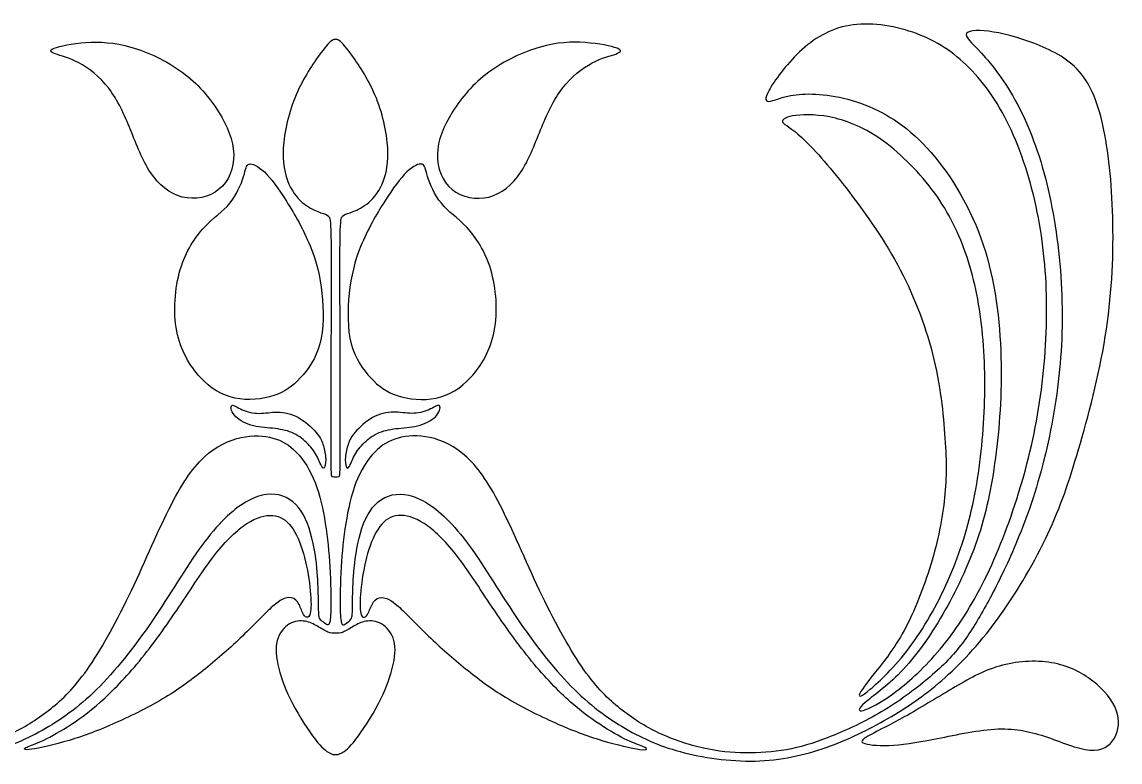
# Model space of a CAD drawing. Header units: millimetres. Extents: x -100 to 100, y -108 to 99.
# Drawn here: x -32.06 to 3.52, y 3.04 to 27 of the extents above; entities that cross this region are included whole.
import ezdxf

# ---------------------------------------------------------------- set-up
doc = ezdxf.new("R2010")
doc.units = ezdxf.units.MM
doc.header["$MEASUREMENT"] = 0

msp = doc.modelspace()

# ---------------------------------------------------------------- linework, layer by layer
at = {"color": 5, "linetype": 'ByBlock', "lineweight": -2}
for points, knots in [([(-43.718, 9.603), (-44.006, 10.241), (-44.325, 11.019), (-44.603, 11.935), (-44.88, 12.852), (-45.117, 13.906), (-45.263, 14.958), (-45.41, 16.01), (-45.466, 17.059), (-45.427, 18.148), (-45.388, 19.237), (-45.252, 20.366), (-45.029, 21.385), (-44.806, 22.404), (-44.495, 23.314), (-44.123, 24.07), (-43.752, 24.827), (-43.318, 25.43), (-42.96, 25.842), (-42.601, 26.253), (-42.317, 26.471), (-42.328, 26.596), (-42.339, 26.721), (-42.645, 26.751), (-43.058, 26.699), (-43.472, 26.646), (-43.992, 26.511), (-44.523, 26.31), (-45.055, 26.108), (-45.597, 25.842), (-45.989, 25.4), (-46.38, 24.958), (-46.621, 24.342), (-46.791, 23.504), (-46.962, 22.666), (-47.063, 21.608), (-47.082, 20.464), (-47.102, 19.321), (-47.041, 18.091), (-46.835, 16.817), (-46.63, 15.542), (-46.28, 14.221), (-45.969, 13.162), (-45.659, 12.104), (-45.388, 11.308), (-44.975, 10.429), (-44.561, 9.55), (-44.006, 8.587), (-43.424, 7.776), (-42.843, 6.965), (-42.235, 6.304), (-41.653, 5.781), (-41.071, 5.259), (-40.516, 4.874), (-39.908, 4.515), (-39.3, 4.157), (-38.639, 3.824), (-37.931, 3.564), (-37.222, 3.304), (-36.466, 3.115), (-35.646, 3.078), (-34.826, 3.041), (-33.942, 3.155), (-33.205, 3.341), (-32.468, 3.526), (-31.878, 3.785), (-31.292, 4.126), (-30.706, 4.467), (-30.124, 4.891), (-29.527, 5.499), (-28.93, 6.107), (-28.317, 6.898), (-27.744, 7.749), (-27.172, 8.6), (-26.638, 9.509), (-26.135, 10.176), (-25.632, 10.843), (-25.159, 11.268), (-24.733, 11.497), (-24.307, 11.727), (-23.926, 11.762), (-23.611, 11.65), (-23.296, 11.539), (-23.047, 11.281), (-22.697, 10.533), (-22.596, 10.043), (-22.539, 9.627), (-22.482, 9.212), (-22.467, 8.871), (-22.459, 8.596), (-22.451, 8.322), (-22.449, 8.114), (-22.447, 7.98), (-22.445, 7.846), (-22.442, 7.786), (-22.428, 7.736), (-22.414, 7.687), (-22.388, 7.647), (-22.296, 7.563), (-22.23, 7.518), (-22.187, 7.496), (-22.144, 7.474), (-22.123, 7.475), (-22.079, 7.579), (-22.056, 7.682), (-22.05, 8.001), (-22.043, 8.321), (-22.053, 8.856), (-22.11, 9.845), (-22.157, 10.298), (-22.231, 10.757), (-22.304, 11.217), (-22.405, 11.684), (-22.561, 12.086), (-22.718, 12.488), (-22.93, 12.825), (-23.158, 13.064), (-23.387, 13.304), (-23.632, 13.446), (-23.927, 13.528), (-24.222, 13.61), (-24.568, 13.632), (-24.954, 13.546), (-25.34, 13.461), (-25.766, 13.269), (-26.158, 12.906), (-26.549, 12.543), (-26.906, 12.009), (-27.303, 11.215), (-27.7, 10.421), (-28.137, 9.367), (-28.593, 8.419), (-29.049, 7.471), (-29.524, 6.629), (-29.946, 6.03), (-30.368, 5.431), (-30.737, 5.075), (-31.126, 4.765), (-31.514, 4.456), (-31.92, 4.193), (-32.379, 3.978), (-32.837, 3.763), (-33.347, 3.594), (-33.82, 3.489), (-34.294, 3.384), (-34.731, 3.343), (-35.619, 3.332), (-36.069, 3.363), (-36.504, 3.44), (-36.94, 3.518), (-37.359, 3.643), (-37.86, 3.836), (-38.361, 4.03), (-38.943, 4.292), (-39.495, 4.613), (-40.047, 4.933), (-40.57, 5.311), (-41.006, 5.67), (-41.442, 6.029), (-41.792, 6.368), (-42.096, 6.748), (-42.4, 7.129), (-42.658, 7.551), (-42.915, 8.01), (-43.173, 8.469), (-43.43, 8.966), (-43.718, 9.603)], [0, 0, 0, 0, 0.017241, 0.017241, 0.017241, 0.034483, 0.034483, 0.034483, 0.051724, 0.051724, 0.051724, 0.068966, 0.068966, 0.068966, 0.086207, 0.086207, 0.086207, 0.103448, 0.103448, 0.103448, 0.12069, 0.12069, 0.12069, 0.137931, 0.137931, 0.137931, 0.155172, 0.155172, 0.155172, 0.172414, 0.172414, 0.172414, 0.189655, 0.189655, 0.189655, 0.206897, 0.206897, 0.206897, 0.224138, 0.224138, 0.224138, 0.241379, 0.241379, 0.241379, 0.258621, 0.258621, 0.258621, 0.275862, 0.275862, 0.275862, 0.293103, 0.293103, 0.293103, 0.310345, 0.310345, 0.310345, 0.327586, 0.327586, 0.327586, 0.344828, 0.344828, 0.344828, 0.362069, 0.362069, 0.362069, 0.37931, 0.37931, 0.37931, 0.396552, 0.396552, 0.396552, 0.413793, 0.413793, 0.413793, 0.431034, 0.431034, 0.431034, 0.448276, 0.448276, 0.448276, 0.465517, 0.465517, 0.465517, 0.482759, 0.482759, 0.5, 0.5, 0.5, 0.517241, 0.517241, 0.517241, 0.534483, 0.534483, 0.534483, 0.551724, 0.551724, 0.551724, 0.568966, 0.568966, 0.586207, 0.586207, 0.586207, 0.603448, 0.603448, 0.62069, 0.62069, 0.62069, 0.637931, 0.637931, 0.655172, 0.655172, 0.655172, 0.672414, 0.672414, 0.672414, 0.689655, 0.689655, 0.689655, 0.706897, 0.706897, 0.706897, 0.724138, 0.724138, 0.724138, 0.741379, 0.741379, 0.741379, 0.758621, 0.758621, 0.758621, 0.775862, 0.775862, 0.775862, 0.793103, 0.793103, 0.793103, 0.810345, 0.810345, 0.810345, 0.827586, 0.827586, 0.827586, 0.844828, 0.844828, 0.844828, 0.862069, 0.862069, 0.87931, 0.87931, 0.87931, 0.896552, 0.896552, 0.896552, 0.913793, 0.913793, 0.913793, 0.931034, 0.931034, 0.931034, 0.948276, 0.948276, 0.948276, 0.965517, 0.965517, 0.965517, 1, 1, 1, 1]), ([(-0.08, 9.601), (0.208, 10.239), (0.527, 11.017), (1.083, 12.85), (1.319, 13.904), (1.465, 14.956), (1.612, 16.008), (1.669, 17.057), (1.59, 19.235), (1.455, 20.364), (1.232, 21.383), (1.009, 22.402), (0.698, 23.312), (0.326, 24.068), (-0.045, 24.825), (-0.478, 25.429), (-0.837, 25.84), (-1.196, 26.251), (-1.48, 26.47), (-1.469, 26.594), (-1.458, 26.719), (-1.152, 26.75), (-0.738, 26.697), (-0.325, 26.645), (0.195, 26.509), (0.727, 26.308), (1.258, 26.107), (1.8, 25.84), (2.192, 25.398), (2.583, 24.956), (2.824, 24.339), (3.165, 22.664), (3.265, 21.606), (3.285, 20.462), (3.305, 19.318), (3.243, 18.089), (3.038, 16.815), (2.832, 15.54), (2.482, 14.219), (1.861, 12.102), (1.59, 11.306), (1.177, 10.427), (0.763, 9.548), (0.208, 8.586), (-0.374, 7.774), (-0.956, 6.963), (-1.564, 6.302), (-2.145, 5.78), (-2.727, 5.257), (-3.283, 4.872), (-4.499, 4.155), (-5.159, 3.823), (-5.868, 3.563), (-6.576, 3.302), (-7.333, 3.114), (-8.973, 3.04), (-9.856, 3.154), (-10.593, 3.34), (-11.33, 3.526), (-11.921, 3.784), (-13.093, 4.466), (-13.675, 4.89), (-14.272, 5.498), (-14.869, 6.106), (-15.481, 6.898), (-16.054, 7.749), (-16.627, 8.599), (-17.16, 9.509), (-17.663, 10.176), (-18.166, 10.843), (-18.639, 11.267), (-19.491, 11.727), (-19.872, 11.762), (-20.187, 11.65), (-20.502, 11.539), (-20.751, 11.281), (-20.926, 10.907), (-21.101, 10.533), (-21.202, 10.043), (-21.316, 9.212), (-21.331, 8.871), (-21.339, 8.596), (-21.347, 8.322), (-21.349, 8.114), (-21.351, 7.98), (-21.354, 7.846), (-21.356, 7.786), (-21.37, 7.736), (-21.384, 7.686), (-21.411, 7.647), (-21.456, 7.605), (-21.502, 7.563), (-21.568, 7.518), (-21.611, 7.496), (-21.654, 7.474), (-21.675, 7.475), (-21.719, 7.579), (-21.742, 7.682), (-21.748, 8.001), (-21.755, 8.321), (-21.745, 8.856), (-21.688, 9.845), (-21.641, 10.298), (-21.567, 10.757), (-21.493, 11.217), (-21.292, 12.151), (-20.868, 12.824), (-20.411, 13.303), (-20.166, 13.446), (-19.871, 13.528), (-19.576, 13.61), (-19.23, 13.631), (-18.844, 13.546), (-18.458, 13.461), (-18.032, 13.268), (-17.64, 12.905), (-17.249, 12.542), (-16.892, 12.009), (-16.495, 11.215), (-16.098, 10.421), (-15.661, 9.367), (-14.749, 7.471), (-14.275, 6.629), (-13.853, 6.03), (-13.431, 5.43), (-13.061, 5.074), (-12.673, 4.765), (-12.285, 4.455), (-11.878, 4.193), (-11.42, 3.977), (-10.962, 3.762), (-10.452, 3.593), (-9.979, 3.488), (-9.505, 3.383), (-9.068, 3.342), (-8.624, 3.336), (-8.18, 3.331), (-7.729, 3.361), (-7.294, 3.439), (-6.859, 3.517), (-6.439, 3.641), (-5.938, 3.835), (-5.438, 4.028), (-4.856, 4.291), (-3.752, 4.931), (-3.229, 5.31), (-2.793, 5.668), (-2.356, 6.027), (-2.006, 6.366), (-1.702, 6.746), (-1.399, 7.127), (-1.14, 7.549), (-0.883, 8.008), (-0.625, 8.467), (-0.368, 8.964), (-0.08, 9.601)], [0, 0, 0, 0, 0.017241, 0.017241, 0.034483, 0.034483, 0.034483, 0.051724, 0.051724, 0.068966, 0.068966, 0.068966, 0.086207, 0.086207, 0.086207, 0.103448, 0.103448, 0.103448, 0.12069, 0.12069, 0.12069, 0.137931, 0.137931, 0.137931, 0.155172, 0.155172, 0.155172, 0.172414, 0.172414, 0.172414, 0.189655, 0.189655, 0.206897, 0.206897, 0.206897, 0.224138, 0.224138, 0.224138, 0.241379, 0.241379, 0.258621, 0.258621, 0.258621, 0.275862, 0.275862, 0.275862, 0.293103, 0.293103, 0.293103, 0.310345, 0.310345, 0.327586, 0.327586, 0.327586, 0.344828, 0.344828, 0.362069, 0.362069, 0.362069, 0.37931, 0.37931, 0.396552, 0.396552, 0.396552, 0.413793, 0.413793, 0.413793, 0.431034, 0.431034, 0.431034, 0.448276, 0.448276, 0.465517, 0.465517, 0.465517, 0.482759, 0.482759, 0.482759, 0.5, 0.5, 0.517241, 0.517241, 0.517241, 0.534483, 0.534483, 0.534483, 0.551724, 0.551724, 0.551724, 0.568966, 0.568966, 0.568966, 0.586207, 0.586207, 0.586207, 0.603448, 0.603448, 0.62069, 0.62069, 0.62069, 0.637931, 0.637931, 0.655172, 0.655172, 0.655172, 0.672414, 0.689655, 0.689655, 0.706897, 0.706897, 0.706897, 0.724138, 0.724138, 0.724138, 0.741379, 0.741379, 0.741379, 0.758621, 0.758621, 0.758621, 0.775862, 0.775862, 0.793103, 0.793103, 0.793103, 0.810345, 0.810345, 0.810345, 0.827586, 0.827586, 0.827586, 0.844828, 0.844828, 0.844828, 0.862069, 0.862069, 0.862069, 0.87931, 0.87931, 0.87931, 0.896552, 0.896552, 0.896552, 0.913793, 0.913793, 0.931034, 0.931034, 0.931034, 0.948276, 0.948276, 0.948276, 0.965517, 0.965517, 0.965517, 1, 1, 1, 1]), ([(-0.521, 12.885), (-0.392, 13.856), (-0.309, 14.958), (-0.342, 16.148), (-0.374, 17.337), (-0.523, 18.614), (-1.306, 20.954), (-1.94, 22.017), (-2.616, 22.787), (-3.291, 23.557), (-4.009, 24.033), (-4.748, 24.318), (-5.487, 24.602), (-6.248, 24.694), (-6.784, 24.661), (-7.319, 24.628), (-7.63, 24.471), (-7.805, 24.436), (-7.98, 24.401), (-8.019, 24.489), (-7.853, 24.79), (-7.687, 25.092), (-7.315, 25.608), (-6.418, 26.452), (-5.894, 26.78), (-4.612, 26.999), (-3.855, 26.889), (-3.199, 26.666), (-2.543, 26.443), (-1.988, 26.106), (-1.47, 25.61), (-0.951, 25.114), (-0.47, 24.458), (-0.075, 23.64), (0.321, 22.822), (0.632, 21.842), (0.835, 20.843), (1.038, 19.843), (1.135, 18.824), (1.143, 16.685), (1.056, 15.566), (0.879, 14.483), (0.701, 13.401), (0.435, 12.356), (0.109, 11.365), (-0.217, 10.374), (-0.602, 9.438), (-1.029, 8.631), (-1.455, 7.824), (-1.923, 7.147), (-2.885, 6.027), (-3.38, 5.585), (-3.813, 5.268), (-4.246, 4.951), (-4.617, 4.759), (-4.985, 4.662), (-4.98, 4.759), (-4.746, 4.962), (-4.512, 5.165), (-4.049, 5.476), (-3.585, 5.955), (-3.122, 6.434), (-2.658, 7.081), (-2.227, 7.822), (-1.796, 8.564), (-1.398, 9.399), (-1.112, 10.237), (-0.825, 11.074), (-0.65, 11.914), (-0.521, 12.885)], [0, 0, 0, 0, 0.038462, 0.038462, 0.038462, 0.076923, 0.076923, 0.115385, 0.115385, 0.115385, 0.153846, 0.153846, 0.153846, 0.192308, 0.192308, 0.192308, 0.230769, 0.230769, 0.230769, 0.269231, 0.269231, 0.269231, 0.307692, 0.307692, 0.346154, 0.346154, 0.384615, 0.384615, 0.384615, 0.423077, 0.423077, 0.423077, 0.461538, 0.461538, 0.461538, 0.5, 0.5, 0.5, 0.538462, 0.538462, 0.576923, 0.576923, 0.576923, 0.615385, 0.615385, 0.615385, 0.653846, 0.653846, 0.653846, 0.692308, 0.692308, 0.730769, 0.730769, 0.730769, 0.769231, 0.769231, 0.807692, 0.807692, 0.807692, 0.846154, 0.846154, 0.846154, 0.884615, 0.884615, 0.884615, 0.923077, 0.923077, 0.923077, 1, 1, 1, 1]), ([(-25.69, 24.093), (-25.978, 24.552), (-26.363, 25.003), (-26.864, 25.373), (-27.365, 25.742), (-27.982, 26.031), (-28.526, 26.186), (-29.071, 26.341), (-29.543, 26.363), (-29.985, 26.333), (-30.426, 26.302), (-30.838, 26.219), (-31.196, 26.079), (-31.144, 26.022), (-30.811, 25.904), (-30.531, 25.843), (-29.893, 25.506), (-29.534, 25.231), (-29.246, 24.852), (-28.957, 24.474), (-28.738, 23.993), (-28.539, 23.505), (-28.34, 23.017), (-28.161, 22.523), (-27.628, 21.731), (-27.273, 21.434), (-26.455, 21.228), (-25.992, 21.32), (-25.675, 21.581), (-25.358, 21.841), (-25.187, 22.269), (-25.198, 22.718), (-25.209, 23.166), (-25.401, 23.634), (-25.69, 24.093)], [0, 0, 0, 0, 0.071429, 0.071429, 0.071429, 0.142857, 0.142857, 0.142857, 0.214286, 0.214286, 0.214286, 0.285714, 0.285714, 0.357143, 0.357143, 0.428571, 0.428571, 0.5, 0.5, 0.5, 0.571429, 0.571429, 0.571429, 0.642857, 0.642857, 0.714286, 0.714286, 0.785714, 0.785714, 0.785714, 0.857143, 0.857143, 0.857143, 1, 1, 1, 1]), ([(-21.898, 26.433), (-21.933, 26.435), (-21.968, 26.437), (-22.043, 26.378), (-22.117, 26.319), (-22.231, 26.199), (-22.668, 25.588), (-22.992, 25.099), (-23.449, 23.966), (-23.582, 23.323), (-23.595, 22.812), (-23.609, 22.302), (-23.501, 21.923), (-23.354, 21.642), (-23.206, 21.361), (-23.018, 21.178), (-22.84, 21.053), (-22.662, 20.928), (-22.493, 20.863), (-22.372, 20.822), (-22.251, 20.782), (-22.176, 20.766), (-22.128, 20.715), (-22.08, 20.664), (-22.058, 20.576), (-22.048, 20.104), (-22.038, 19.631), (-22.041, 18.774), (-22.044, 17.503), (-22.047, 16.231), (-22.052, 14.545), (-22.052, 13.61), (-22.052, 12.675), (-22.048, 12.491), (-22.034, 12.297), (-22.026, 12.286), (-22.002, 12.28), (-21.978, 12.275), (-21.938, 12.275), (-21.899, 12.275)], [0, 0, 0, 0, 0.066643, 0.066643, 0.066643, 0.133315, 0.133315, 0.199987, 0.199987, 0.266659, 0.266659, 0.266659, 0.333331, 0.333331, 0.333331, 0.400003, 0.400003, 0.400003, 0.466675, 0.466675, 0.466675, 0.533347, 0.533347, 0.533347, 0.600019, 0.600019, 0.600019, 0.666691, 0.666691, 0.666691, 0.733363, 0.733363, 0.733363, 0.800035, 0.800035, 0.866707, 0.866707, 0.866707, 1, 1, 1, 1]), ([(-21.899, 12.275), (-21.86, 12.275), (-21.82, 12.275), (-21.796, 12.28), (-21.772, 12.286), (-21.763, 12.297), (-21.757, 12.394), (-21.75, 12.491), (-21.746, 12.675), (-21.746, 13.61), (-21.746, 14.545), (-21.75, 16.231), (-21.753, 17.503), (-21.757, 18.774), (-21.759, 19.631), (-21.749, 20.104), (-21.739, 20.576), (-21.717, 20.664), (-21.669, 20.715), (-21.621, 20.766), (-21.547, 20.782), (-21.425, 20.822), (-21.304, 20.863), (-21.136, 20.928), (-20.957, 21.053), (-20.779, 21.177), (-20.591, 21.361), (-20.443, 21.642), (-20.296, 21.923), (-20.188, 22.301), (-20.202, 22.812), (-20.215, 23.323), (-20.348, 23.966), (-20.577, 24.532), (-20.805, 25.098), (-21.129, 25.588), (-21.347, 25.893), (-21.566, 26.198), (-21.68, 26.319), (-21.754, 26.378), (-21.828, 26.437), (-21.863, 26.435), (-21.898, 26.433)], [1, 1, 1, 1, 1.133293, 1.133293, 1.133293, 1.199965, 1.199965, 1.199965, 1.266637, 1.266637, 1.266637, 1.333309, 1.333309, 1.333309, 1.399981, 1.399981, 1.399981, 1.466653, 1.466653, 1.466653, 1.533325, 1.533325, 1.533325, 1.599997, 1.599997, 1.599997, 1.666669, 1.666669, 1.666669, 1.733341, 1.733341, 1.733341, 1.800013, 1.800013, 1.800013, 1.866685, 1.866685, 1.866685, 1.933357, 1.933357, 1.933357, 2, 2, 2, 2]), ([(-18.107, 24.093), (-17.818, 24.552), (-17.434, 25.003), (-16.933, 25.372), (-16.432, 25.742), (-15.815, 26.03), (-14.726, 26.341), (-14.254, 26.363), (-13.812, 26.332), (-13.37, 26.301), (-12.959, 26.218), (-12.78, 26.148), (-12.601, 26.078), (-12.653, 26.021), (-12.819, 25.962), (-12.985, 25.903), (-13.265, 25.842), (-13.585, 25.674), (-13.904, 25.505), (-14.263, 25.23), (-14.551, 24.852), (-14.84, 24.473), (-15.059, 23.992), (-15.258, 23.505), (-15.457, 23.017), (-15.636, 22.523), (-15.903, 22.127), (-16.17, 21.731), (-16.524, 21.434), (-16.933, 21.331), (-17.342, 21.228), (-17.805, 21.32), (-18.122, 21.58), (-18.44, 21.84), (-18.61, 22.269), (-18.599, 22.717), (-18.588, 23.166), (-18.396, 23.634), (-18.107, 24.093)], [0, 0, 0, 0, 0.071429, 0.071429, 0.071429, 0.142857, 0.142857, 0.214286, 0.214286, 0.214286, 0.285714, 0.285714, 0.285714, 0.357143, 0.357143, 0.357143, 0.428571, 0.428571, 0.428571, 0.5, 0.5, 0.5, 0.571429, 0.571429, 0.571429, 0.642857, 0.642857, 0.642857, 0.714286, 0.714286, 0.714286, 0.785714, 0.785714, 0.785714, 0.857143, 0.857143, 0.857143, 1, 1, 1, 1]), ([(-2.155, 13.521), (-2.207, 14.302), (-2.312, 15.273), (-2.559, 16.253), (-2.806, 17.232), (-3.195, 18.221), (-3.696, 19.144), (-4.197, 20.066), (-4.809, 20.924), (-5.369, 21.639), (-5.929, 22.354), (-6.436, 22.927), (-6.793, 23.255), (-7.149, 23.583), (-7.355, 23.666), (-7.407, 23.747), (-7.46, 23.828), (-7.359, 23.907), (-7.092, 23.955), (-6.825, 24.003), (-6.392, 24.02), (-5.896, 23.924), (-5.4, 23.828), (-4.84, 23.618), (-3.668, 22.809), (-3.055, 22.21), (-2.576, 21.575), (-2.097, 20.941), (-1.752, 20.272), (-1.49, 19.522), (-1.227, 18.772), (-1.048, 17.941), (-0.856, 16.13), (-0.842, 15.15), (-0.895, 14.181), (-0.947, 13.213), (-1.066, 12.255), (-1.446, 10.497), (-1.709, 9.696), (-2.059, 8.911), (-2.408, 8.126), (-2.846, 7.356), (-3.314, 6.735), (-3.782, 6.114), (-4.281, 5.642), (-4.576, 5.395), (-4.871, 5.148), (-4.963, 5.126), (-4.921, 5.235), (-4.88, 5.345), (-4.705, 5.585), (-4.197, 6.219), (-3.865, 6.613), (-3.213, 7.772), (-2.894, 8.537), (-2.656, 9.296), (-2.417, 10.055), (-2.26, 10.807), (-2.181, 11.479), (-2.102, 12.15), (-2.102, 12.74), (-2.155, 13.521)], [0, 0, 0, 0, 0.043478, 0.043478, 0.043478, 0.086957, 0.086957, 0.086957, 0.130435, 0.130435, 0.130435, 0.173913, 0.173913, 0.173913, 0.217391, 0.217391, 0.217391, 0.26087, 0.26087, 0.26087, 0.304348, 0.304348, 0.304348, 0.347826, 0.347826, 0.391304, 0.391304, 0.391304, 0.434783, 0.434783, 0.434783, 0.478261, 0.478261, 0.521739, 0.521739, 0.521739, 0.565217, 0.565217, 0.608696, 0.608696, 0.608696, 0.652174, 0.652174, 0.652174, 0.695652, 0.695652, 0.695652, 0.73913, 0.73913, 0.73913, 0.782609, 0.782609, 0.826087, 0.826087, 0.869565, 0.869565, 0.869565, 0.913043, 0.913043, 0.913043, 1, 1, 1, 1]), ([(-23.042, 15.475), (-22.79, 15.744), (-22.532, 16.098), (-22.406, 16.579), (-22.279, 17.06), (-22.283, 17.668), (-22.342, 18.215), (-22.401, 18.762), (-22.515, 19.247), (-22.926, 20.253), (-23.223, 20.774), (-23.49, 21.196), (-23.757, 21.618), (-23.993, 21.941), (-24.205, 22.143), (-24.417, 22.344), (-24.605, 22.423), (-24.701, 22.396), (-24.798, 22.37), (-24.802, 22.239), (-24.955, 21.753), (-25.104, 21.399), (-25.327, 21.128), (-25.55, 20.857), (-25.847, 20.669), (-26.147, 20.352), (-26.447, 20.035), (-26.749, 19.589), (-27.107, 18.381), (-27.164, 17.62), (-27.042, 16.991), (-26.919, 16.361), (-26.617, 15.862), (-25.948, 15.136), (-25.581, 14.909), (-25.159, 14.821), (-24.737, 14.734), (-24.26, 14.786), (-23.899, 14.904), (-23.538, 15.022), (-23.293, 15.206), (-23.042, 15.475)], [0, 0, 0, 0, 0.0625, 0.0625, 0.0625, 0.125, 0.125, 0.125, 0.1875, 0.1875, 0.25, 0.25, 0.25, 0.3125, 0.3125, 0.3125, 0.375, 0.375, 0.375, 0.4375, 0.4375, 0.5, 0.5, 0.5, 0.5625, 0.5625, 0.5625, 0.625, 0.625, 0.6875, 0.6875, 0.6875, 0.75, 0.75, 0.8125, 0.8125, 0.8125, 0.875, 0.875, 0.875, 1, 1, 1, 1]), ([(-20.756, 15.475), (-21.007, 15.744), (-21.265, 16.098), (-21.392, 16.579), (-21.519, 17.06), (-21.514, 17.668), (-21.455, 18.215), (-21.396, 18.762), (-21.283, 19.247), (-21.077, 19.75), (-20.871, 20.253), (-20.574, 20.774), (-20.307, 21.196), (-20.04, 21.618), (-19.804, 21.941), (-19.592, 22.142), (-19.38, 22.344), (-19.192, 22.422), (-19.096, 22.396), (-18.999, 22.37), (-18.995, 22.239), (-18.918, 21.996), (-18.842, 21.753), (-18.693, 21.399), (-18.47, 21.128), (-18.247, 20.857), (-17.95, 20.668), (-17.351, 20.034), (-17.049, 19.588), (-16.87, 18.985), (-16.69, 18.381), (-16.633, 17.62), (-16.756, 16.99), (-16.878, 16.36), (-17.18, 15.862), (-17.515, 15.499), (-17.849, 15.136), (-18.217, 14.908), (-18.639, 14.821), (-19.061, 14.733), (-19.538, 14.786), (-19.898, 14.904), (-20.259, 15.022), (-20.504, 15.206), (-20.756, 15.475)], [0, 0, 0, 0, 0.0625, 0.0625, 0.0625, 0.125, 0.125, 0.125, 0.1875, 0.1875, 0.1875, 0.25, 0.25, 0.25, 0.3125, 0.3125, 0.3125, 0.375, 0.375, 0.375, 0.4375, 0.4375, 0.4375, 0.5, 0.5, 0.5, 0.5625, 0.5625, 0.625, 0.625, 0.625, 0.6875, 0.6875, 0.6875, 0.75, 0.75, 0.75, 0.8125, 0.8125, 0.8125, 0.875, 0.875, 0.875, 1, 1, 1, 1]), ([(-22.537, 13.721), (-22.668, 13.874), (-22.878, 14.071), (-23.102, 14.194), (-23.326, 14.318), (-23.565, 14.368), (-23.778, 14.371), (-23.991, 14.373), (-24.179, 14.327), (-24.372, 14.327), (-24.564, 14.327), (-24.761, 14.373), (-24.922, 14.444), (-25.082, 14.515), (-25.207, 14.611), (-25.258, 14.584), (-25.31, 14.557), (-25.288, 14.406), (-25.177, 14.27), (-25.067, 14.134), (-24.868, 14.014), (-24.644, 13.947), (-24.42, 13.881), (-24.17, 13.868), (-23.941, 13.844), (-23.711, 13.819), (-23.501, 13.784), (-23.316, 13.708), (-23.132, 13.631), (-22.972, 13.513), (-22.838, 13.382), (-22.703, 13.251), (-22.594, 13.106), (-22.514, 12.962), (-22.434, 12.818), (-22.384, 12.673), (-22.342, 12.605), (-22.301, 12.536), (-22.268, 12.542), (-22.245, 12.605), (-22.222, 12.667), (-22.209, 12.785), (-22.22, 12.918), (-22.231, 13.052), (-22.266, 13.201), (-22.309, 13.33), (-22.353, 13.459), (-22.406, 13.568), (-22.537, 13.721)], [0, 0, 0, 0, 0.058824, 0.058824, 0.058824, 0.117647, 0.117647, 0.117647, 0.176471, 0.176471, 0.176471, 0.235294, 0.235294, 0.235294, 0.294118, 0.294118, 0.294118, 0.352941, 0.352941, 0.352941, 0.411765, 0.411765, 0.411765, 0.470588, 0.470588, 0.470588, 0.529412, 0.529412, 0.529412, 0.588235, 0.588235, 0.588235, 0.647059, 0.647059, 0.647059, 0.705882, 0.705882, 0.705882, 0.764706, 0.764706, 0.764706, 0.823529, 0.823529, 0.823529, 0.882353, 0.882353, 0.882353, 1, 1, 1, 1]), ([(-21.261, 13.721), (-21.13, 13.874), (-20.92, 14.071), (-20.696, 14.194), (-20.471, 14.318), (-20.233, 14.368), (-20.02, 14.37), (-19.807, 14.373), (-19.619, 14.327), (-19.426, 14.327), (-19.234, 14.327), (-19.037, 14.373), (-18.876, 14.444), (-18.715, 14.515), (-18.591, 14.611), (-18.539, 14.584), (-18.488, 14.556), (-18.51, 14.405), (-18.62, 14.27), (-18.731, 14.134), (-18.93, 14.014), (-19.154, 13.947), (-19.378, 13.881), (-19.627, 13.867), (-19.857, 13.843), (-20.087, 13.819), (-20.297, 13.784), (-20.481, 13.708), (-20.666, 13.631), (-20.826, 13.513), (-20.96, 13.382), (-21.095, 13.251), (-21.204, 13.106), (-21.284, 12.962), (-21.364, 12.818), (-21.414, 12.673), (-21.456, 12.605), (-21.497, 12.536), (-21.53, 12.542), (-21.553, 12.605), (-21.576, 12.667), (-21.589, 12.785), (-21.578, 12.918), (-21.567, 13.052), (-21.532, 13.2), (-21.488, 13.329), (-21.445, 13.459), (-21.392, 13.568), (-21.261, 13.721)], [0, 0, 0, 0, 0.058824, 0.058824, 0.058824, 0.117647, 0.117647, 0.117647, 0.176471, 0.176471, 0.176471, 0.235294, 0.235294, 0.235294, 0.294118, 0.294118, 0.294118, 0.352941, 0.352941, 0.352941, 0.411765, 0.411765, 0.411765, 0.470588, 0.470588, 0.470588, 0.529412, 0.529412, 0.529412, 0.588235, 0.588235, 0.588235, 0.647059, 0.647059, 0.647059, 0.705882, 0.705882, 0.705882, 0.764706, 0.764706, 0.764706, 0.823529, 0.823529, 0.823529, 0.882353, 0.882353, 0.882353, 1, 1, 1, 1]), ([(-26.115, 6.061), (-25.711, 6.389), (-25.298, 6.747), (-24.915, 7.116), (-24.532, 7.484), (-24.18, 7.862), (-23.931, 8.081), (-23.681, 8.3), (-23.535, 8.359), (-23.415, 8.363), (-23.294, 8.368), (-23.2, 8.317), (-23.13, 8.221), (-23.06, 8.125), (-23.014, 7.983), (-22.971, 7.885), (-22.927, 7.788), (-22.885, 7.736), (-22.836, 7.725), (-22.787, 7.714), (-22.73, 7.744), (-22.706, 7.908), (-22.682, 8.072), (-22.691, 8.37), (-22.769, 9.054), (-22.839, 9.441), (-22.94, 9.79), (-23.041, 10.139), (-23.172, 10.449), (-23.335, 10.665), (-23.498, 10.88), (-23.692, 11.001), (-23.932, 11.021), (-24.171, 11.042), (-24.455, 10.963), (-24.773, 10.758), (-25.09, 10.552), (-25.44, 10.22), (-25.809, 9.747), (-26.179, 9.273), (-26.568, 8.659), (-26.978, 8.05), (-27.388, 7.441), (-27.819, 6.837), (-28.252, 6.31), (-28.685, 5.783), (-29.12, 5.332), (-29.513, 4.984), (-29.905, 4.635), (-30.255, 4.388), (-30.581, 4.182), (-30.907, 3.977), (-31.209, 3.813), (-31.679, 3.601), (-31.847, 3.552), (-31.928, 3.507), (-32.009, 3.461), (-32.003, 3.417), (-31.753, 3.451), (-31.504, 3.485), (-31.012, 3.596), (-30.526, 3.742), (-30.041, 3.887), (-29.562, 4.066), (-29.027, 4.305), (-28.493, 4.543), (-27.902, 4.84), (-27.409, 5.138), (-26.916, 5.435), (-26.52, 5.733), (-26.115, 6.061)], [0, 0, 0, 0, 0.04, 0.04, 0.04, 0.08, 0.08, 0.08, 0.12, 0.12, 0.12, 0.16, 0.16, 0.16, 0.2, 0.2, 0.2, 0.24, 0.24, 0.24, 0.28, 0.28, 0.28, 0.32, 0.32, 0.36, 0.36, 0.36, 0.4, 0.4, 0.4, 0.44, 0.44, 0.44, 0.48, 0.48, 0.48, 0.52, 0.52, 0.52, 0.56, 0.56, 0.56, 0.6, 0.6, 0.6, 0.64, 0.64, 0.64, 0.68, 0.68, 0.68, 0.72, 0.72, 0.76, 0.76, 0.76, 0.8, 0.8, 0.8, 0.84, 0.84, 0.84, 0.88, 0.88, 0.88, 0.92, 0.92, 0.92, 1, 1, 1, 1]), ([(-17.683, 6.06), (-18.088, 6.388), (-18.501, 6.747), (-18.883, 7.115), (-19.266, 7.484), (-19.618, 7.862), (-19.868, 8.081), (-20.117, 8.3), (-20.263, 8.359), (-20.384, 8.363), (-20.504, 8.367), (-20.598, 8.317), (-20.668, 8.221), (-20.738, 8.125), (-20.784, 7.983), (-20.828, 7.885), (-20.871, 7.788), (-20.913, 7.735), (-20.962, 7.725), (-21.011, 7.714), (-21.068, 7.744), (-21.092, 7.908), (-21.116, 8.072), (-21.107, 8.37), (-21.068, 8.712), (-21.029, 9.054), (-20.959, 9.441), (-20.858, 9.79), (-20.758, 10.139), (-20.626, 10.449), (-20.463, 10.665), (-20.3, 10.88), (-20.106, 11), (-19.866, 11.021), (-19.627, 11.042), (-19.343, 10.963), (-19.026, 10.758), (-18.708, 10.552), (-18.359, 10.22), (-17.989, 9.746), (-17.619, 9.273), (-17.23, 8.658), (-16.41, 7.44), (-15.979, 6.836), (-15.546, 6.309), (-15.113, 5.782), (-14.678, 5.332), (-13.893, 4.634), (-13.543, 4.387), (-13.217, 4.182), (-12.892, 3.976), (-12.59, 3.812), (-12.355, 3.706), (-12.12, 3.6), (-11.951, 3.552), (-11.87, 3.506), (-11.789, 3.46), (-11.796, 3.416), (-12.045, 3.45), (-12.295, 3.484), (-12.787, 3.595), (-13.272, 3.741), (-13.758, 3.886), (-14.237, 4.066), (-14.771, 4.304), (-15.306, 4.542), (-15.896, 4.84), (-16.389, 5.137), (-16.883, 5.435), (-17.278, 5.732), (-17.683, 6.06)], [0, 0, 0, 0, 0.04, 0.04, 0.04, 0.08, 0.08, 0.08, 0.12, 0.12, 0.12, 0.16, 0.16, 0.16, 0.2, 0.2, 0.2, 0.24, 0.24, 0.24, 0.28, 0.28, 0.28, 0.32, 0.32, 0.32, 0.36, 0.36, 0.36, 0.4, 0.4, 0.4, 0.44, 0.44, 0.44, 0.48, 0.48, 0.48, 0.52, 0.52, 0.52, 0.56, 0.56, 0.6, 0.6, 0.6, 0.64, 0.64, 0.68, 0.68, 0.68, 0.72, 0.72, 0.72, 0.76, 0.76, 0.76, 0.8, 0.8, 0.8, 0.84, 0.84, 0.84, 0.88, 0.88, 0.88, 0.92, 0.92, 0.92, 1, 1, 1, 1]), ([(-21.899, 7.209), (-21.974, 7.209), (-22.049, 7.209), (-22.145, 7.247), (-22.242, 7.285), (-22.36, 7.362), (-22.482, 7.433), (-22.605, 7.504), (-22.732, 7.57), (-22.885, 7.596), (-23.038, 7.622), (-23.217, 7.609), (-23.56, 7.41), (-23.724, 7.224), (-23.791, 6.976), (-23.858, 6.728), (-23.827, 6.417), (-23.74, 6.073), (-23.652, 5.728), (-23.508, 5.35), (-23.289, 4.932), (-23.071, 4.515), (-22.778, 4.058), (-22.559, 3.775), (-22.34, 3.493), (-22.196, 3.386), (-22.098, 3.333), (-22.001, 3.279), (-21.95, 3.279), (-21.899, 3.279)], [0, 0, 0, 0, 0.090889, 0.090889, 0.090889, 0.181806, 0.181806, 0.181806, 0.272722, 0.272722, 0.272722, 0.363639, 0.363639, 0.454555, 0.454555, 0.454555, 0.545471, 0.545471, 0.545471, 0.636388, 0.636388, 0.636388, 0.727304, 0.727304, 0.727304, 0.818221, 0.818221, 0.818221, 1, 1, 1, 1]), ([(-21.899, 3.279), (-21.849, 3.279), (-21.798, 3.279), (-21.7, 3.333), (-21.603, 3.386), (-21.458, 3.493), (-21.24, 3.775), (-21.021, 4.058), (-20.728, 4.515), (-20.509, 4.932), (-20.29, 5.35), (-20.146, 5.728), (-20.059, 6.073), (-19.971, 6.417), (-19.94, 6.728), (-20.007, 6.976), (-20.074, 7.224), (-20.238, 7.41), (-20.41, 7.509), (-20.581, 7.609), (-20.76, 7.622), (-20.914, 7.596), (-21.067, 7.57), (-21.194, 7.504), (-21.316, 7.433), (-21.438, 7.362), (-21.557, 7.285), (-21.653, 7.247), (-21.749, 7.209), (-21.824, 7.209), (-21.899, 7.209)], [1, 1, 1, 1, 1.181779, 1.181779, 1.181779, 1.272696, 1.272696, 1.272696, 1.363612, 1.363612, 1.363612, 1.454529, 1.454529, 1.454529, 1.545445, 1.545445, 1.545445, 1.636361, 1.636361, 1.636361, 1.727278, 1.727278, 1.727278, 1.818194, 1.818194, 1.818194, 1.909111, 1.909111, 1.909111, 2, 2, 2, 2]), ([(-3.451, 4.511), (-2.979, 4.776), (-2.428, 5.117), (-1.916, 5.421), (-1.404, 5.725), (-0.932, 5.992), (-0.39, 6.147), (0.153, 6.302), (0.765, 6.346), (1.824, 6.166), (2.27, 5.943), (2.633, 5.663), (2.996, 5.384), (3.276, 5.047), (3.396, 4.717), (3.516, 4.386), (3.477, 4.063), (3.332, 3.813), (3.188, 3.564), (2.939, 3.389), (2.539, 3.424), (2.138, 3.459), (1.587, 3.704), (1.069, 3.875), (0.551, 4.045), (0.065, 4.142), (-0.549, 4.104), (-1.164, 4.067), (-1.907, 3.897), (-2.511, 3.779), (-3.114, 3.661), (-3.578, 3.595), (-3.972, 3.58), (-4.365, 3.564), (-4.689, 3.599), (-4.801, 3.656), (-4.912, 3.713), (-4.811, 3.792), (-4.564, 3.925), (-4.317, 4.059), (-3.924, 4.247), (-3.451, 4.511)], [0, 0, 0, 0, 0.066667, 0.066667, 0.066667, 0.133333, 0.133333, 0.133333, 0.2, 0.2, 0.266667, 0.266667, 0.266667, 0.333333, 0.333333, 0.333333, 0.4, 0.4, 0.4, 0.466667, 0.466667, 0.466667, 0.533333, 0.533333, 0.533333, 0.6, 0.6, 0.6, 0.666667, 0.666667, 0.666667, 0.733333, 0.733333, 0.733333, 0.8, 0.8, 0.8, 0.866667, 0.866667, 0.866667, 1, 1, 1, 1])]:
    msp.add_open_spline(points, degree=3, knots=knots, dxfattribs=at)

doc.saveas('drawing.dxf')
